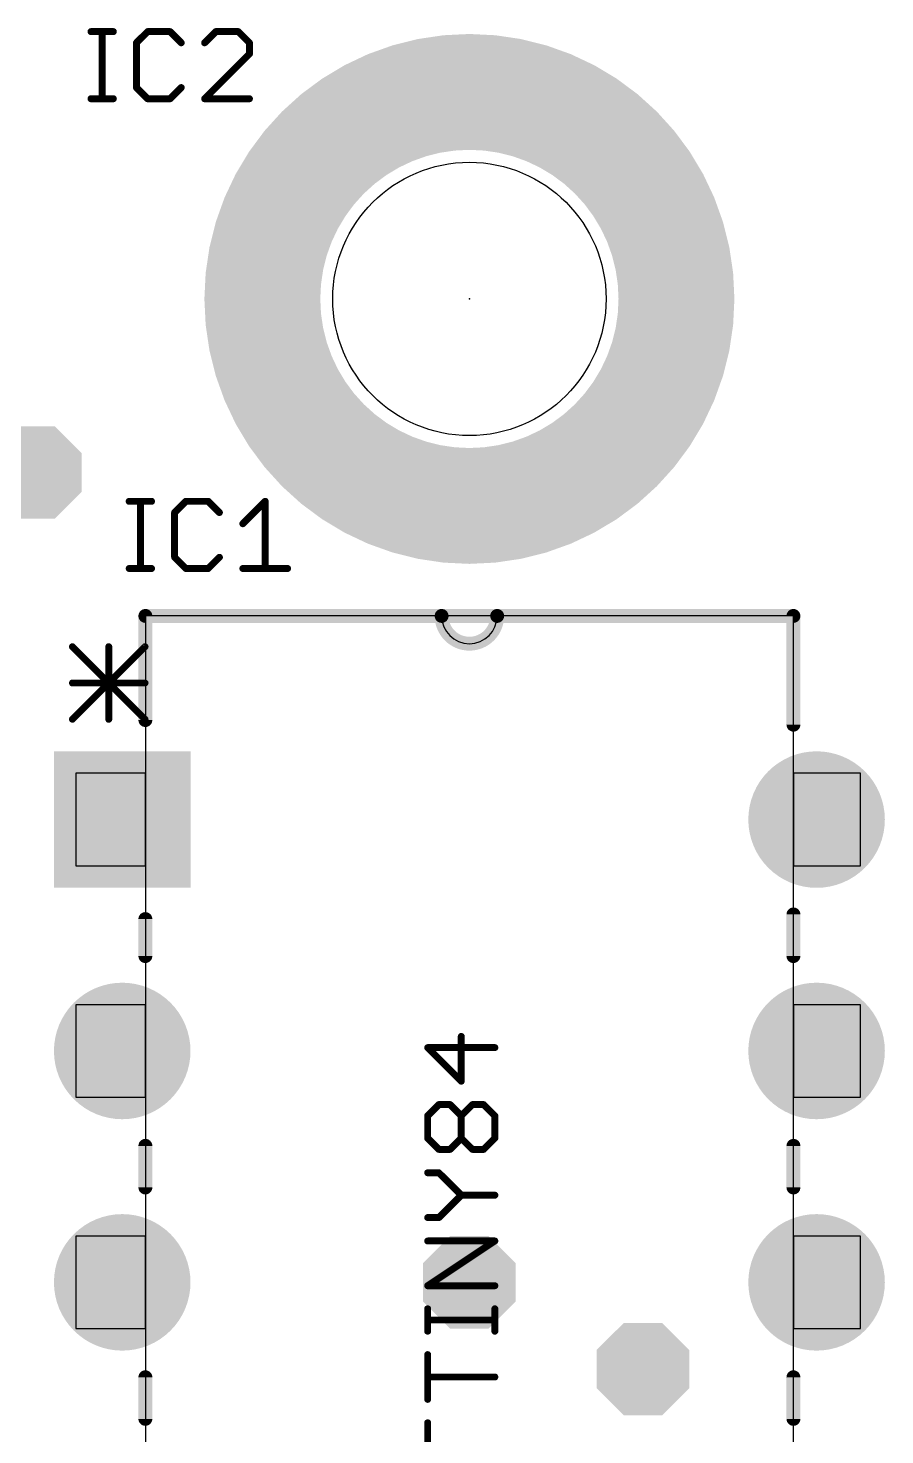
# Model space of a CAD drawing. Extents: x -2.2 to 51.7, y -0.4 to 51.
# Drawn here: x 20.24 to 29.64, y 10.39 to 25.83 of the extents above; entities that cross this region are included whole.
import ezdxf

# ---------------------------------------------------------------- set-up
doc = ezdxf.new("R2010")
doc.units = 0
for name, color, linetype in [('17', 94, 'CONTINUOUS'), ('18', 94, 'CONTINUOUS'), ('20', 178, 'CONTINUOUS'), ('21', 250, 'CONTINUOUS'), ('22', 250, 'CONTINUOUS'), ('23', 178, 'CONTINUOUS'), ('25', 250, 'CONTINUOUS'), ('253', 6, 'CONTINUOUS'), ('27', 250, 'CONTINUOUS'), ('40', 174, 'CONTINUOUS'), ('41', 14, 'CONTINUOUS'), ('42', 174, 'CONTINUOUS'), ('43', 94, 'CONTINUOUS'), ('51', 250, 'CONTINUOUS')]:
    doc.layers.add(name, color=color, linetype=linetype)

# ---------------------------------------------------------------- blocks, each defined once
blk = doc.blocks.new('SQUAREP')
blk.add_solid([(-0.5, -0.5), (0.5, -0.5), (-0.5, 0.5), (0.5, 0.5)])
blk = doc.blocks.new('ROUNDP')
at = {"const_width": 0.5}
blk.add_lwpolyline([(0, -0.25, 1), (0, 0.25, 1), (0, -0.25)], format="xyb", dxfattribs=at)
blk = doc.blocks.new('OCTAGONV')
at = {"const_width": 0.5}
blk.add_lwpolyline([(-0.25, -0.1036), (-0.25, 0.1036), (-0.1036, 0.25), (0.1036, 0.25), (0.25, 0.1036), (0.25, -0.1036), (0.1036, -0.25), (-0.1036, -0.25), (-0.25, -0.1036), (-0.25, 0.1036)], dxfattribs=at)

msp = doc.modelspace()

# ---------------------------------------------------------------- linework, layer by layer
at = {"layer": '20'}
msp.add_circle((25.0825, 22.86), 1.5, dxfattribs=at)
at = {"layer": '21'}
for points, const_width in [([(25.0825, 20.066, 1), (25.0825, 25.654, 1), (25.0825, 20.066)], 0.2032), ([(25.0825, 25.0825, 0.4142), (22.86, 22.86)], 0.9652), ([(25.0825, 21.064, 1), (25.0825, 24.6561, 1), (25.0825, 21.064)], 0.2032), ([(25.0825, 20.6375, 0.4142), (27.305, 22.86)], 0.9652), ([(21.5265, 19.4183, 1), (21.5265, 19.3421)], 0.0762), ([(21.5646, 19.3802, 1), (21.4884, 19.3802)], 0.0762), ([(24.7777, 19.4183, 1), (24.7777, 19.3421)], 0.0762), ([(24.7777, 19.3802, 1), (25.3873, 19.3802)], 0.1524), ([(24.8158, 19.3802, 1), (24.7396, 19.3802)], 0.0762), ([(24.7777, 19.3421, 1), (24.7777, 19.4183)], 0.0762), ([(25.3873, 19.4183, 1), (25.3873, 19.3421)], 0.0762), ([(25.4254, 19.3802, 1), (25.3492, 19.3802)], 0.0762), ([(25.3873, 19.3421, 1), (25.3873, 19.4183)], 0.0762), ([(28.6766, 19.3802, 1), (28.6004, 19.3802)], 0.0762), ([(28.6385, 19.3421, 1), (28.6385, 19.4183)], 0.0762), ([(20.7399, 19.0559, 1), (20.7129, 19.0289)], 0.0381), ([(21.1437, 19.0424, 1), (21.1056, 19.0424)], 0.0381), ([(21.5364, 19.0289, 1), (21.5095, 19.0559)], 0.0381), ([(20.7264, 18.6632, 1), (20.7264, 18.6251)], 0.0381), ([(21.5229, 18.6251, 1), (21.5229, 18.6632)], 0.0381), ([(20.7129, 18.2593, 1), (20.7399, 18.2324)], 0.0381), ([(21.1056, 18.2458, 1), (21.1437, 18.2458)], 0.0381), ([(21.4884, 18.2372, 1), (21.5646, 18.2372)], 0.0762), ([(21.5095, 18.2324, 1), (21.5364, 18.2593)], 0.0381), ([(28.6004, 18.1864, 1), (28.6766, 18.1864)], 0.0762), ([(21.5646, 16.0528, 1), (21.4884, 16.0528)], 0.0762), ([(28.6766, 16.1036, 1), (28.6004, 16.1036)], 0.0762), ([(21.4884, 15.6464, 1), (21.5646, 15.6464)], 0.0762), ([(28.6004, 15.6464, 1), (28.6766, 15.6464)], 0.0762), ([(21.5646, 13.5636, 1), (21.4884, 13.5636)], 0.0762), ([(28.6766, 13.5636, 1), (28.6004, 13.5636)], 0.0762), ([(21.4884, 13.1064, 1), (21.5646, 13.1064)], 0.0762), ([(28.6004, 13.1064, 1), (28.6766, 13.1064)], 0.0762), ([(21.5646, 11.0236, 1), (21.4884, 11.0236)], 0.0762), ([(28.6766, 11.0236, 1), (28.6004, 11.0236)], 0.0762), ([(21.4884, 10.5664, 1), (21.5646, 10.5664)], 0.0762), ([(28.6004, 10.5664, 1), (28.6766, 10.5664)], 0.0762)]:
    msp.add_lwpolyline(points, format="xyb", dxfattribs=dict(at, const_width=const_width))
for points, const_width in [([(24.7777, 19.3802), (21.5265, 19.3802)], 0.1524), ([(21.5265, 19.3802), (21.5265, 18.2372)], 0.1524), ([(25.3873, 19.3802), (24.7777, 19.3802)], 0.1524), ([(28.6385, 19.3802), (25.3873, 19.3802)], 0.1524), ([(28.6385, 18.1864), (28.6385, 19.3802)], 0.1524), ([(20.7264, 19.0424), (21.5229, 18.2458)], 0.0762), ([(20.7264, 18.2458), (21.5229, 19.0424)], 0.0762), ([(21.1247, 18.2458), (21.1247, 19.0424)], 0.0762), ([(20.7264, 18.6441), (21.5229, 18.6441)], 0.0762), ([(21.5265, 16.0528), (21.5265, 15.6464)], 0.1524), ([(28.6385, 15.6464), (28.6385, 16.1036)], 0.1524), ([(21.5265, 13.5636), (21.5265, 13.1064)], 0.1524), ([(28.6385, 13.1064), (28.6385, 13.5636)], 0.1524), ([(21.5265, 11.0236), (21.5265, 10.5664)], 0.1524), ([(28.6385, 10.5664), (28.6385, 11.0236)], 0.1524)]:
    msp.add_lwpolyline(points, dxfattribs=dict(at, const_width=const_width))
at = {"layer": '22'}
for points, const_width in [([(25.0825, 20.066, 1), (25.0825, 25.654, 1), (25.0825, 20.066)], 0.2032), ([(25.0825, 25.0825, 0.4142), (22.86, 22.86)], 0.9652), ([(25.0825, 21.064, 1), (25.0825, 24.6561, 1), (25.0825, 21.064)], 0.2032), ([(25.0825, 20.6375, 0.4142), (27.305, 22.86)], 0.9652)]:
    msp.add_lwpolyline(points, format="xyb", dxfattribs=dict(at, const_width=const_width))
at = {"layer": '23'}
msp.add_point((25.0825, 22.86), dxfattribs=at)
at = {"layer": '25', "const_width": 0.0381}
for points in [[(20.9296, 25.8134, 1), (20.9296, 25.7753)], [(21.0715, 25.7943, 1), (21.0334, 25.7943)], [(21.1753, 25.7753, 1), (21.1753, 25.8134)], [(21.5514, 25.8134, 1), (21.5514, 25.7753)], [(21.5649, 25.7809, 1), (21.5379, 25.8078)], [(21.8106, 25.8078, 1), (21.7837, 25.7809)], [(21.7972, 25.7753, 1), (21.7972, 25.8134)], [(22.2998, 25.8134, 1), (22.2998, 25.7753)], [(22.3133, 25.7809, 1), (22.2864, 25.8078)], [(22.559, 25.8078, 1), (22.5321, 25.7809)], [(22.5456, 25.7753, 1), (22.5456, 25.8134)], [(21.4476, 25.6715, 1), (21.4095, 25.6715)], [(21.4151, 25.6849, 1), (21.442, 25.658)], [(21.9066, 25.658, 1), (21.9335, 25.6849)], [(22.1635, 25.6849, 1), (22.1904, 25.658)], [(22.6875, 25.6715, 1), (22.6494, 25.6715)], [(22.655, 25.658, 1), (22.6819, 25.6849)], [(22.6494, 25.5486, 1), (22.6875, 25.5486)], [(22.6819, 25.5351, 1), (22.655, 25.5621)], [(21.442, 25.1934, 1), (21.4151, 25.1665)], [(21.4095, 25.18, 1), (21.4476, 25.18)], [(21.9335, 25.1665, 1), (21.9066, 25.1934)], [(20.9296, 25.0762, 1), (20.9296, 25.0381)], [(21.0334, 25.0571, 1), (21.0715, 25.0571)], [(21.1753, 25.0381, 1), (21.1753, 25.0762)], [(21.5514, 25.0762, 1), (21.5514, 25.0381)], [(21.5379, 25.0436, 1), (21.5649, 25.0706)], [(21.7837, 25.0706, 1), (21.8106, 25.0436)], [(21.7972, 25.0381, 1), (21.7972, 25.0762)], [(22.1635, 25.0706, 1), (22.1904, 25.0436)], [(22.177, 25.0762, 1), (22.177, 25.0381)], [(22.6684, 25.0381, 1), (22.6684, 25.0762)], [(21.3487, 20.6572, 1), (21.3487, 20.6191)], [(21.4906, 20.6381, 1), (21.4525, 20.6381)], [(21.5944, 20.6191, 1), (21.5944, 20.6572)], [(21.8667, 20.5153, 1), (21.8286, 20.5153)], [(21.8342, 20.5287, 1), (21.8611, 20.5018)], [(21.9705, 20.6572, 1), (21.9705, 20.6191)], [(21.984, 20.6247, 1), (21.957, 20.6516)], [(22.2297, 20.6516, 1), (22.2028, 20.6247)], [(22.2163, 20.6191, 1), (22.2163, 20.6572)], [(22.3257, 20.5018, 1), (22.3526, 20.5287)], [(22.8609, 20.6381, 1), (22.8228, 20.6381)], [(22.8553, 20.6247, 1), (22.8283, 20.6516)], [(22.5826, 20.4059, 1), (22.6095, 20.3789)], [(21.3487, 19.92, 1), (21.3487, 19.8819)], [(21.4525, 19.9009, 1), (21.4906, 19.9009)], [(21.5944, 19.8819, 1), (21.5944, 19.92)], [(21.8611, 20.0372, 1), (21.8342, 20.0103)], [(21.8286, 20.0238, 1), (21.8667, 20.0238)], [(21.9705, 19.92, 1), (21.9705, 19.8819)], [(21.957, 19.8874, 1), (21.984, 19.9144)], [(22.2028, 19.9144, 1), (22.2297, 19.8874)], [(22.2163, 19.8819, 1), (22.2163, 19.92)], [(22.3526, 20.0103, 1), (22.3257, 20.0372)], [(22.5961, 19.92, 1), (22.5961, 19.8819)], [(22.8228, 19.9009, 1), (22.8609, 19.9009)], [(23.0875, 19.8819, 1), (23.0875, 19.92)]]:
    msp.add_lwpolyline(points, format="xyb", dxfattribs=at)
at = {"layer": '25', "const_width": 0.0762}
for points in [[(20.9296, 25.7943), (21.1753, 25.7943)], [(21.0525, 25.0571), (21.0525, 25.7943)], [(21.5514, 25.7943), (21.4285, 25.6715)], [(21.7972, 25.7943), (21.5514, 25.7943)], [(21.92, 25.6715), (21.7972, 25.7943)], [(22.2998, 25.7943), (22.177, 25.6715)], [(22.5456, 25.7943), (22.2998, 25.7943)], [(22.6684, 25.6715), (22.5456, 25.7943)], [(21.4285, 25.6715), (21.4285, 25.18)], [(22.6684, 25.5486), (22.6684, 25.6715)], [(22.177, 25.0571), (22.6684, 25.5486)], [(21.4285, 25.18), (21.5514, 25.0571)], [(21.7972, 25.0571), (21.92, 25.18)], [(20.9296, 25.0571), (21.1753, 25.0571)], [(21.5514, 25.0571), (21.7972, 25.0571)], [(22.6684, 25.0571), (22.177, 25.0571)], [(21.3487, 20.6381), (21.5944, 20.6381)], [(21.4716, 19.9009), (21.4716, 20.6381)], [(21.9705, 20.6381), (21.8476, 20.5153)], [(21.8476, 20.5153), (21.8476, 20.0238)], [(22.2163, 20.6381), (21.9705, 20.6381)], [(22.3391, 20.5153), (22.2163, 20.6381)], [(22.5961, 20.3924), (22.8418, 20.6381)], [(22.8418, 20.6381), (22.8418, 19.9009)], [(21.3487, 19.9009), (21.5944, 19.9009)], [(21.8476, 20.0238), (21.9705, 19.9009)], [(21.9705, 19.9009), (22.2163, 19.9009)], [(22.2163, 19.9009), (22.3391, 20.0238)], [(22.5961, 19.9009), (23.0875, 19.9009)]]:
    msp.add_lwpolyline(points, dxfattribs=at)
at = {"layer": '253', "const_width": 0.127}
msp.add_lwpolyline([(25.0825, 21.16, 1), (25.0825, 24.56, 1), (25.0825, 21.16)], format="xyb", dxfattribs=at)
at = {"layer": '27', "const_width": 0.0762}
for points in [[(25.3619, 14.6418), (24.6247, 14.6418)], [(24.6247, 14.6418), (24.9933, 14.2731)], [(24.9933, 14.2731), (24.9933, 14.7646)], [(24.6247, 13.8933), (24.7475, 14.0162)], [(24.7475, 14.0162), (24.8704, 14.0162)], [(24.8704, 14.0162), (24.9933, 13.8933)], [(24.9933, 13.8933), (25.1162, 14.0162)], [(25.1162, 14.0162), (25.239, 14.0162)], [(25.239, 14.0162), (25.3619, 13.8933)], [(24.6247, 13.6476), (24.6247, 13.8933)], [(24.9933, 13.6476), (24.9933, 13.8933)], [(25.3619, 13.8933), (25.3619, 13.6476)], [(24.7475, 13.5247), (24.6247, 13.6476)], [(24.9933, 13.6476), (24.8704, 13.5247)], [(25.1162, 13.5247), (24.9933, 13.6476)], [(25.3619, 13.6476), (25.239, 13.5247)], [(24.8704, 13.5247), (24.7475, 13.5247)], [(25.239, 13.5247), (25.1162, 13.5247)], [(24.7475, 13.2678), (24.6247, 13.2678)], [(24.9933, 13.022), (24.7475, 13.2678)], [(24.7475, 12.7763), (24.9933, 13.022)], [(24.9933, 13.022), (25.3619, 13.022)], [(24.6247, 12.7763), (24.7475, 12.7763)], [(24.6247, 12.0279), (25.3619, 12.5194)], [(25.3619, 12.5194), (24.6247, 12.5194)], [(25.3619, 12.0279), (24.6247, 12.0279)], [(24.6247, 11.5289), (24.6247, 11.7747)], [(25.3619, 11.5289), (25.3619, 11.7747)], [(25.3619, 11.6518), (24.6247, 11.6518)], [(24.6247, 10.7805), (24.6247, 11.272)], [(25.3619, 11.0263), (24.6247, 11.0263)], [(24.6247, 10.0321), (24.6247, 10.5236)]]:
    msp.add_lwpolyline(points, dxfattribs=at)
at = {"layer": '27', "const_width": 0.0381}
for points in [[(24.6247, 14.6608, 1), (24.6247, 14.6227)], [(24.6381, 14.6552, 1), (24.6112, 14.6283)], [(25.0123, 14.7646, 1), (24.9742, 14.7646)], [(25.3619, 14.6227, 1), (25.3619, 14.6608)], [(24.9742, 14.2731, 1), (25.0123, 14.2731)], [(24.9798, 14.2597, 1), (25.0068, 14.2866)], [(24.7475, 14.0353, 1), (24.7475, 13.9972)], [(24.761, 14.0027, 1), (24.7341, 14.0297)], [(24.8839, 14.0297, 1), (24.8569, 14.0027)], [(24.8704, 13.9972, 1), (24.8704, 14.0353)], [(25.1162, 14.0353, 1), (25.1162, 13.9972)], [(25.1296, 14.0027, 1), (25.1027, 14.0297)], [(25.2525, 14.0297, 1), (25.2256, 14.0027)], [(25.239, 13.9972, 1), (25.239, 14.0353)], [(24.6437, 13.8933, 1), (24.6056, 13.8933)], [(24.6112, 13.9068, 1), (24.6381, 13.8799)], [(25.0123, 13.8933, 1), (24.9742, 13.8933)], [(24.9798, 13.9068, 1), (25.0068, 13.8799)], [(24.9798, 13.8799, 1), (25.0068, 13.9068)], [(25.381, 13.8933, 1), (25.3429, 13.8933)], [(25.3484, 13.8799, 1), (25.3754, 13.9068)], [(24.6381, 13.6611, 1), (24.6112, 13.6341)], [(24.6056, 13.6476, 1), (24.6437, 13.6476)], [(24.9742, 13.6476, 1), (25.0123, 13.6476)], [(25.0068, 13.6611, 1), (24.9798, 13.6341)], [(25.0068, 13.6341, 1), (24.9798, 13.6611)], [(25.3429, 13.6476, 1), (25.381, 13.6476)], [(25.3754, 13.6341, 1), (25.3484, 13.6611)], [(24.7475, 13.5438, 1), (24.7475, 13.5057)], [(24.7341, 13.5113, 1), (24.761, 13.5382)], [(24.8569, 13.5382, 1), (24.8839, 13.5113)], [(24.8704, 13.5057, 1), (24.8704, 13.5438)], [(25.1162, 13.5438, 1), (25.1162, 13.5057)], [(25.1027, 13.5113, 1), (25.1296, 13.5382)], [(25.2256, 13.5382, 1), (25.2525, 13.5113)], [(25.239, 13.5057, 1), (25.239, 13.5438)], [(24.6247, 13.2868, 1), (24.6247, 13.2487)], [(24.761, 13.2813, 1), (24.7341, 13.2543)], [(24.7475, 13.2487, 1), (24.7475, 13.2868)], [(24.9933, 13.0411, 1), (24.9933, 13.003)], [(25.0068, 13.0086, 1), (24.9798, 13.0355)], [(24.9798, 13.0086, 1), (25.0068, 13.0355)], [(25.3619, 13.003, 1), (25.3619, 13.0411)], [(24.6247, 12.7954, 1), (24.6247, 12.7573)], [(24.7341, 12.7898, 1), (24.761, 12.7628)], [(24.7475, 12.7573, 1), (24.7475, 12.7954)], [(24.6247, 12.5384, 1), (24.6247, 12.5003)], [(25.3725, 12.5035, 1), (25.3513, 12.5352)], [(25.3619, 12.5003, 1), (25.3619, 12.5384)], [(24.6247, 12.0469, 1), (24.6247, 12.0088)], [(24.6141, 12.0437, 1), (24.6352, 12.012)], [(25.3619, 12.0088, 1), (25.3619, 12.0469)], [(24.6437, 11.7747, 1), (24.6056, 11.7747)], [(25.381, 11.7747, 1), (25.3429, 11.7747)], [(24.6247, 11.6709, 1), (24.6247, 11.6328)], [(25.3619, 11.6328, 1), (25.3619, 11.6709)], [(24.6056, 11.5289, 1), (24.6437, 11.5289)], [(25.3429, 11.5289, 1), (25.381, 11.5289)], [(24.6437, 11.272, 1), (24.6056, 11.272)], [(24.6247, 11.0453, 1), (24.6247, 11.0072)], [(25.3619, 11.0072, 1), (25.3619, 11.0453)], [(24.6056, 10.7805, 1), (24.6437, 10.7805)], [(24.6437, 10.5236, 1), (24.6056, 10.5236)]]:
    msp.add_lwpolyline(points, format="xyb", dxfattribs=at)
at = {"layer": '40', "const_width": 1.143}
msp.add_lwpolyline([(25.0825, 20.5232, 1), (25.0825, 25.1968, 1), (25.0825, 20.5232)], format="xyb", dxfattribs=at)
at = {"layer": '41', "const_width": 1.143}
msp.add_lwpolyline([(25.0825, 20.5232, 1), (25.0825, 25.1968, 1), (25.0825, 20.5232)], format="xyb", dxfattribs=at)
at = {"layer": '42', "const_width": 1.143}
msp.add_lwpolyline([(25.0825, 20.5232, 1), (25.0825, 25.1968, 1), (25.0825, 20.5232)], format="xyb", dxfattribs=at)
at = {"layer": '43', "const_width": 1.143}
msp.add_lwpolyline([(25.0825, 20.5232, 1), (25.0825, 25.1968, 1), (25.0825, 20.5232)], format="xyb", dxfattribs=at)
at = {"layer": '51'}
for p, q in [((24.7777, 19.3802), (21.5265, 19.3802)), ((21.5265, 19.3802), (21.5265, -0.3302)), ((25.3873, 19.3802), (24.7777, 19.3802)), ((28.6385, 19.3802), (25.3873, 19.3802)), ((28.6385, -0.3302), (28.6385, 19.3802)), ((21.5265, 17.653), (20.7645, 17.653)), ((20.7645, 17.653), (20.7645, 16.637)), ((21.5265, 16.637), (21.5265, 17.653)), ((28.6385, 17.653), (28.6385, 16.637)), ((29.3751, 17.653), (28.6385, 17.653)), ((29.3751, 16.637), (29.3751, 17.653)), ((20.7645, 16.637), (21.5265, 16.637)), ((28.6385, 16.637), (29.3751, 16.637)), ((21.5265, 15.113), (20.7645, 15.113)), ((20.7645, 15.113), (20.7645, 14.097)), ((21.5265, 14.097), (21.5265, 15.113)), ((28.6385, 15.113), (28.6385, 14.097)), ((29.3751, 15.113), (28.6385, 15.113)), ((29.3751, 14.097), (29.3751, 15.113)), ((20.7645, 14.097), (21.5265, 14.097)), ((28.6385, 14.097), (29.3751, 14.097)), ((21.5265, 12.573), (20.7645, 12.573)), ((20.7645, 12.573), (20.7645, 11.557)), ((21.5265, 11.557), (21.5265, 12.573)), ((28.6385, 12.573), (28.6385, 11.557)), ((29.3751, 12.573), (28.6385, 12.573)), ((29.3751, 11.557), (29.3751, 12.573)), ((20.7645, 11.557), (21.5265, 11.557)), ((28.6385, 11.557), (29.3751, 11.557))]:
    msp.add_line(p, q, dxfattribs=at)
at = {"layer": '51', "const_width": 0.0762}
for points in [[(20.7264, 19.0424), (21.5229, 18.2458)], [(20.7264, 18.2458), (21.5229, 19.0424)], [(21.1247, 18.2458), (21.1247, 19.0424)], [(20.7264, 18.6441), (21.5229, 18.6441)]]:
    msp.add_lwpolyline(points, dxfattribs=at)
at = {"layer": '51', "const_width": 0.0381}
for points in [[(20.7399, 19.0559, 1), (20.7129, 19.0289)], [(21.1437, 19.0424, 1), (21.1056, 19.0424)], [(21.5364, 19.0289, 1), (21.5095, 19.0559)], [(20.7264, 18.6632, 1), (20.7264, 18.6251)], [(21.5229, 18.6251, 1), (21.5229, 18.6632)], [(20.7129, 18.2593, 1), (20.7399, 18.2324)], [(21.1056, 18.2458, 1), (21.1437, 18.2458)], [(21.5095, 18.2324, 1), (21.5364, 18.2593)]]:
    msp.add_lwpolyline(points, format="xyb", dxfattribs=at)
at = {"layer": '51'}
msp.add_arc((25.0825, 19.3802), 0.3048, 180, 0, dxfattribs=at)

# ---------------------------------------------------------------- block references
at = {"layer": '17', "xscale": 1.4986, "yscale": 1.4986}
for name, p in [('SQUAREP', (21.2725, 17.145)), ('SQUAREP', (21.2725, 17.145)), ('ROUNDP', (28.8925, 17.145)), ('ROUNDP', (28.8925, 17.145)), ('ROUNDP', (21.2725, 14.605)), ('ROUNDP', (21.2725, 14.605)), ('ROUNDP', (28.8925, 14.605)), ('ROUNDP', (28.8925, 14.605)), ('ROUNDP', (21.2725, 12.065)), ('ROUNDP', (21.2725, 12.065)), ('ROUNDP', (28.8925, 12.065)), ('ROUNDP', (28.8925, 12.065))]:
    msp.add_blockref(name, p, dxfattribs=at)
at = {"layer": '18', "xscale": 1.016, "yscale": 1.016}
for p in [(20.32, 20.955), (25.0825, 12.065), (26.9875, 11.1125)]:
    msp.add_blockref('OCTAGONV', p, dxfattribs=at)

doc.saveas('drawing.dxf')
